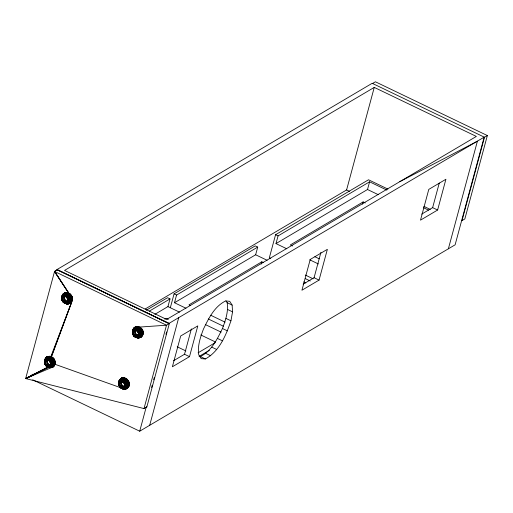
<?xml version="1.0" encoding="UTF-8"?>
<svg xmlns="http://www.w3.org/2000/svg" width="513" height="513" viewBox="0 0 513 513"><rect width="100%" height="100%" fill="white"/><g stroke="black" fill="none" stroke-linecap="round" stroke-linejoin="round"><path stroke-width="0.77" d="M48.562 367.25L46.087 365.891L45.234 363.166C42.181 359.369 48.671 354.041 52.211 357.234C57.142 359.812 55.545 368.725 49.575 367.648C46.542 367.084 43.143 363.89 44.868 360.639M69.576 293.564C63.535 288.652 57.636 301.246 65.619 302.208C67.267 301.772 75.251 300.682 69.826 303.459C67.626 304.164 65.125 303.433 63.291 302.125L62.342 298.117C64.638 289.261 74.988 293.827 71.897 301.49L50.877 356.573C45.792 355.547 43.477 360.626 45.548 364.365C46.933 366.635 49.633 366.051 51.217 364.358M127.602 388.213C125.358 389.765 122.306 388.764 120.234 387.353L119.382 384.628C116.707 381.723 121.209 376.568 124.685 377.908C128.878 379.03 131.2 385.212 127.602 388.213C123.793 390.938 117.233 387.084 118.817 382.294M133.527 334.303L135.535 336.111L136.387 336.195L138.395 335.008C136.054 335.143 134.316 332.142 135.644 330.192L133.816 331.847L132.893 329.744L133.752 328.211L135.541 326.832L135.31 328.057L137.208 329.603L140.293 330.449L142.556 330.199C145.769 336.182 138.209 340.106 134.06 336.118L133.207 333.392C130.103 329.019 137.926 323.799 141.229 328.307C146.083 331.982 141.312 340.388 136.157 337.298M50.537 356.445C53.243 358.683 50.858 365.698 48.998 367.372M68.915 293.551L68.133 299.727L66.549 303.824L64.234 302.971L62.708 301.522L61.592 298.015L62.336 295.77L62.163 296.815M121.876 388.565C117.451 385.648 118.08 376.638 124.781 378.261C127.532 380.037 124.832 387.854 123.037 388.816M132.893 329.744C141.255 320.638 140.748 333.149 137.125 337.817M45.304 362.056L45.721 361.114L47.671 359.966L47.42 362.697L48.658 364.281L47.549 366.25L47.818 367.135L48.773 367.321M48.716 367.494L49.152 365.737M72.436 299.489L68.133 299.727L66.235 303.76L66.357 301.971M136.246 337.349L134.605 336.502L134.464 334.668L136.638 334.508L135.535 336.111L135.791 337.362L136.432 337.439M71.538 295.783C73.449 299.412 70.589 305.472 66.196 303.606M128.481 381.012C129.116 383.583 129.43 387.078 126.775 388.687M136.971 337.599C141.505 339.433 144.134 333.424 142.306 329.769M49.575 367.648C54.077 368.481 55.866 363.057 54.333 359.542M62.509 298.297L62.439 299.117L64.401 297.957L64.875 296.2L62.926 297.354C61.105 299.65 61.996 293.725 63.945 293.321M138.606 327.018C135.291 327.666 132.226 331.161 133.521 334.591L133.707 335.419L136.413 336.804L139.177 337.31L141.081 337.112M124.678 378.094C118.894 377.459 116.111 386.783 122.562 387.43L124.569 386.251C122.229 386.379 120.491 383.378 121.825 381.428L119.869 382.583L119.452 383.525M48.882 367.346L50.28 364.333L51.601 357.292M54.154 366.077L51.627 366.468L48.6 365.916L48.664 367.289M71.358 302.317L68.832 302.702L65.805 302.151L65.613 303.593L65.978 303.555M124.723 386.385L122.748 387.379L122.819 388.751M138.548 335.149L136.573 336.143L136.413 336.804L136.477 337.657L138.234 337.92C141.28 335.9 141.383 330.199 139.683 327.538M48.036 365.936L48.107 367.25L48.459 367.212M65.241 302.176L65.311 303.491L65.869 303.523M122.184 387.405L122.261 388.713L122.71 388.719M136.009 336.162L136.086 337.477L136.644 337.516M68.806 293.526L67.485 300.567L70.037 300.971L72.262 300.535M125.749 378.754L124.435 385.795L123.082 389.014M139.574 327.518L138.26 334.559L136.862 337.573M44.387 361.78L44.682 360.011L46.042 357.753M61.592 298.015L61.887 296.245M118.541 383.243C118.715 380.037 121.979 377.837 125.025 378.036M120.189 379.216L118.83 381.473L118.606 384.263L120.42 387.578L122.331 388.533L121.703 388.463L121.273 387.161M132.367 332.007L132.655 330.237M62.073 296.873L62.246 295.834M119.022 382.102L120.119 379.267M132.848 330.866L134.015 327.98M50.627 356.791C48.184 357.388 45.657 359.299 45.33 361.921L47.286 360.767M69.249 293.372C72.166 296.213 71.006 305.139 66.696 303.561C70.871 305.126 73.789 299.643 71.782 296.213L69.518 296.456L66.44 295.61L64.542 294.071L64.773 292.84L62.984 294.218L62.124 295.757L62.708 297.117L62.535 298.162L64.491 297.008M119.106 382.044L119.279 380.999M124.781 378.261C122.331 378.857 119.805 380.761 119.478 383.391L121.434 382.236M132.931 330.802L133.104 329.756M50.697 356.509L48.241 356.817L46.273 357.869L44.92 359.517L45.503 360.883C42.72 365.84 49.806 369.091 53.455 366.744M62.342 298.117L62.201 300.079L63.291 302.125M119.644 380.043L119.067 380.986L119.657 382.345L119.144 385.301L120.234 387.353M133.476 331.109C132.065 333.553 133.47 336.675 136.073 337.503M44.535 360.492L44.682 360.011M48.267 367.122C46.42 366.571 43.477 363.813 44.907 361.723M44.516 361.043L44.746 363.781L45.663 365.487L47.972 366.91L47.029 366.577M48.004 366.936L45.856 365.692L45.253 363.05M53.102 366.885C50.659 367.404 45.651 366.718 45.452 364.006M44.964 359.273C46.01 357.163 48.966 355.028 50.107 357.529C51.672 358.696 54.154 357.292 54.314 360.075L54.577 359.972C55.577 362.332 55.372 365.788 52.839 367.071M65.568 303.407C62.952 302.965 61.252 299.823 61.72 297.284L61.874 297.065M62.06 299.4L61.951 300.022L63.253 302.035L65.388 303.305L63.836 302.51L63.689 300.676L64.144 302.696L65.472 303.356M63.061 301.926L62.458 299.291M64.08 302.593L62.496 301.118L62.548 300.4M63.894 293.353L66.703 292.513L66.703 293.224L67.665 293.955L70.454 294.315L72.192 297.284M118.689 381.961L118.83 381.473M119.131 384.449C118.426 386.174 120.844 387.879 122.254 388.482M120.01 387.155L119.407 384.513M122.12 388.373L120.196 387.257L120.17 386.539M122.184 388.431C117.24 387.36 118.541 380.338 122.594 378.889C126.454 377.767 123.21 378.177 121.485 379.293C119.991 380.319 118.856 381.948 118.721 383.788C118.657 387.757 123.793 388.828 126.929 388.431C130.937 386.603 129.565 378.908 125.005 379.351C124.422 379.101 123.704 378.793 123.511 378.132C122.831 376.965 119.587 379.19 119.112 380.742M132.643 331.058C131.668 333.469 133.502 336.259 135.701 337.323M133.277 332.283L132.559 330.475M134.117 336.182L135.849 337.022C133.322 336.528 132.117 333.604 132.495 331.27M134.06 336.118L133.438 335.181L133.226 333.277M142.287 330.301C142.127 327.518 139.645 328.923 138.087 327.756C137.118 325.678 135.009 326.826 133.611 328.41M209.381 350.328L199.038 356.445L200.384 356.561C211.478 351.039 217.268 339.138 222.45 328.493C225.521 320.279 228.586 311.577 227.15 302.683L225.932 300.798M230.933 320.817L232.562 311.853L232.132 305.075L229.689 301.298L225.528 300.984C214.434 306.505 208.644 318.406 203.462 329.051C200.391 337.265 197.325 345.967 198.755 354.861L201.199 358.638L205.367 358.953C219.378 351.328 226.053 335.226 230.933 320.817L225.951 318.426M123.306 387.2L122.87 388.912L123.806 389.104C126.095 386.43 126.32 382.018 125.858 378.78M137.131 335.964L137.003 337.753M51.691 367.5L25.65 378.556L54.551 271.454L57.405 269.767L169.348 323.53L146.853 406.899L143.999 408.585L25.65 378.556L47.696 367.212M169.348 323.53L166.494 325.216L54.551 271.454L68.646 293.038L54.551 271.454L57.405 269.767L168.687 323.376M47.799 366.583L47.914 366.853M67.742 292.679L67.831 293.032M154.836 314.347L167.95 306.601L170.021 298.906L167.533 297.713L146.288 310.262M170.342 307.691L174.074 293.846L255.224 245.887L257.718 247.086L255.641 254.775L174.491 302.734L185.988 308.255M143.999 408.585L166.494 325.216L139.51 327.076M32.697 379.812L139.709 431.209L146.282 406.841M151.591 387.495L152.22 385.18M153.676 379.78L154.298 377.465M165.956 334.264L166.584 331.949M174.491 302.734L176.568 295.039L257.718 247.086M139.709 431.209L149.681 425.303L178.729 317.637M173.509 360.774L184.526 354.259L191.375 328.878M189.509 356.65L197.813 325.883L180.685 336.002L172.381 366.769L189.509 356.65L184.526 354.259M261.181 264.086L261.797 261.81L263.24 262.502M387.918 189.092L368.526 179.774L275.571 234.71L269.344 257.782L270.781 258.475M286.767 248.773L275.988 243.598L278.065 235.903L369.591 181.814L386.84 190.099M303.119 284.189L314.078 277.713L320.926 252.325M319.06 280.098L327.365 249.337L310.237 259.456L301.933 290.223L319.06 280.098L314.078 277.713M145.179 308.98L346.589 189.957L374.259 87.396L476.346 136.426L166.642 319.452L64.555 270.422L374.259 87.396M362.511 204.206L363.127 201.923L365.294 202.962M275.988 243.598L367.513 189.509L369.591 181.814M421.673 214.12L432.632 207.637L439.275 183.026M437.615 210.029L445.912 179.261L428.791 189.387L420.487 220.154L437.615 210.029L432.632 207.637M448.375 248.792L477.423 141.126L484.182 137.131L455.121 244.816L149.681 425.303M461.674 220.513L462.001 220.609L484.496 137.24L487.35 135.554L375.407 81.791L372.553 83.478L484.496 137.24M487.35 135.554L464.855 218.923L462.001 220.609M68.133 299.727L67.575 299.611L67.299 298.502L68.691 293.5M122.511 388.373L55.058 364.301L50.665 364.538L50.094 362.268L51.492 357.26M143.037 334.527L138.645 334.765L138.068 332.495L139.465 327.486M129.212 385.763L124.819 386.007L124.242 383.73L125.64 378.729M62.708 297.117L63.259 296.155C61.31 293.878 65.908 292.468 67.613 292.66L64.503 293.147L62.843 294.424M45.503 360.883L46.055 359.914L45.548 358.401L46.741 357.086M119.657 382.345L120.209 381.377C118.253 379.101 122.857 377.696 124.563 377.889C119.221 377.6 126.057 381.999 128.141 380.434M67.299 298.502L66.94 297.841L68.588 293.468M51.383 357.228L49.735 361.607L50.094 362.268M138.068 332.495L137.715 331.834L139.356 327.454M124.242 383.73L123.889 383.07L125.531 378.697M136.753 337.548L136.086 337.477M122.928 388.783L122.562 388.822M51.441 356.804L71.897 301.49L51.377 356.772M66.94 297.841L66.555 297.418L68.479 293.43M55.212 362.152L51.165 362.37L50.127 362.133L49.351 361.184L51.274 357.195M137.715 331.834L137.324 331.411L139.254 327.422M123.889 383.07L123.498 382.647L125.428 378.658M45.041 359.594L45.965 357.798M61.752 296.995C62.477 294.424 65.125 292.788 67.722 292.814M62.041 296.027L62.413 295.065M44.548 360.754C45.272 358.189 47.921 356.554 50.518 356.573M132.527 330.981C133.245 328.416 135.894 326.781 138.491 326.8M132.809 330.019L133.47 328.801M118.984 381.255L119.356 380.293M132.514 330.725L133.944 328.025M61.72 297.284L61.977 299.592M65.702 292.57C65.048 294.937 69.402 295.796 71.198 295.206M48.498 356.33C47.844 358.702 52.198 359.555 53.993 358.972M132.938 329.5L133.181 329.057M133.989 335.297L134.021 336.021L135.81 336.97M66.555 297.418L66.292 296.79L68.376 293.391M49.351 361.184L49.088 360.549L51.172 357.151M123.498 382.647L123.235 382.018L125.326 378.62M66.889 297.72L67.177 297.117L69.941 297.623L72.134 297.316M49.684 361.485L49.973 360.876L52.736 361.389L54.987 361.049M137.657 331.712L137.952 331.109L140.716 331.616L142.967 331.276M123.832 382.948L124.127 382.345L126.891 382.852L129.141 382.512M48.979 360.812L48.671 360.363L51.076 357.106M137.324 331.411L136.529 330.834L139.049 327.332M123.126 382.275L122.819 381.826L125.223 378.575M47.869 366.795L46.946 366.462L46.702 365.487L47.933 363.589L45.728 365.192L45.548 364.076M135.907 333.816L133.707 335.419L132.489 333.277L132.591 331.257L134.31 328.538L136.259 327.339L138.504 326.852L136.323 327.493L134.412 328.775L132.713 331.539L132.604 333.54L135.111 336.913M135.259 330.994L133.303 332.148L135.791 328.666L138.657 327.076M62.926 297.354L64.882 296.572L68.101 293.25M45.721 361.114L47.677 360.338L50.896 357.01M141.966 329.199C139.882 330.763 133.047 326.364 138.388 326.653C136.503 326.339 131.758 328.198 134.284 330.404L133.701 331.34L134.925 330.616M47.209 360.286L49.107 358.055L50.819 356.958M133.848 331.212L138.792 327.185M69.428 303.581C72.314 302.529 66.594 303.946 65.645 302.817L65.619 302.208L67.626 301.022L63.907 301.721L65.132 299.823L64.401 297.957M121.427 388.341L120.856 386.949L122.081 385.051L120.087 386.231L120.183 386.885M64.882 296.572L68.184 293.301M135.188 330.513L136.073 330.596L138.959 327.288M119.869 382.583L120.76 381.903L122.248 381.832L125.134 378.523M64.407 296.52L66.312 294.295L68.024 293.199M121.357 381.749L123.255 379.524L124.967 378.421M62.124 295.757L64.401 293.494L67.902 292.743M62.612 294.872L63.246 293.987M124.832 378.312L121.966 379.902L120.023 382.448L120.209 381.377L120.76 381.903L122.19 380.101L124.896 378.37M132.957 333.206C132.123 334.438 133.957 335.694 134.778 336.368M119.785 379.652L121.716 378.068L121.401 379.094L122.735 380.486L126.076 381.64L128.731 381.435L129.084 382.544M72.416 298.393L68.37 298.604L67.575 299.611L68.114 299.303M143.185 332.379L139.145 332.597L138.343 333.597L138.792 334.239L138.26 334.559L138.645 334.765L138.189 334.675M129.359 383.621L125.319 383.833L124.524 384.833L124.967 385.481L124.435 385.795L124.819 386.007L124.364 385.911M139.151 327.377L136.933 331.013L137.952 331.109M66.273 302.292L67.088 301.381M49.068 366.058C50.312 364.531 52.954 366.506 54.692 365.256M136.413 336.804L136.387 336.195L137.048 336.284L137.862 335.367M122.588 388.04L122.562 387.43L123.223 387.52L124.037 386.61M66.414 303.638C70.134 303.478 69.691 296.476 69.127 293.577M68.28 293.346L65.876 296.597L66.183 297.046M120.844 378.581L121.716 378.068M47.933 363.589L46.298 365.128L47.029 366.731L48.299 367.359M137.215 335.932C138.722 335.194 140.979 336.547 142.672 335.483M123.389 387.174C124.896 386.436 127.153 387.783 128.846 386.719M50.986 357.061L47.677 360.338M45.497 358.574L44.836 359.793L44.721 361.909M66.35 303.831L66.857 303.876C69.197 301.176 69.229 296.995 69.024 293.564M48.934 367.545L49.652 367.641C51.948 364.967 52.172 360.556 51.71 357.311M138.869 327.236L135.656 330.564L137.497 330.949M125.044 378.479L121.831 381.8L124.127 382.345M139.754 337.682C142.999 335.496 142.357 330.545 140.453 327.64L141.806 329.256M123.678 386.161L121.709 387.347L121.966 388.597L122.607 388.674M63.907 301.721L65.863 300.522L66.728 300.932L64.766 302.125L65.298 303.516M46.702 365.487L48.658 364.281L50.421 364.781L48.414 365.968L48.44 366.577M135.252 337.099L134.682 335.714L136.638 334.508M122.248 388.745L120.779 387.738L120.446 386.597L120.638 385.904L120.856 386.949L122.812 385.744M47.562 365.884L49.524 364.698M135.535 336.111L137.503 334.925M125.461 389.078L127.256 388.347M46.523 357.285L47.965 356.49M134.496 327.512L135.939 326.717M64.625 298.932L62.65 300.099L63.548 302.324L65.305 303.254M65.645 302.817L63.24 301.657L63.137 301.003L65.132 299.823L65.863 300.522M66.446 301.945L67.774 301.157M46.382 360.543L47.671 359.78M47.196 361.716L45.234 362.877L45.138 361.883M45.452 363.864L47.42 362.697M31.8 374.958L33.178 374.144M149.328 311.135L170.021 298.906M134.355 330.77L135.644 330.006M135.175 331.943L133.207 333.104L133.111 332.11M133.425 334.091L135.4 332.924M164.801 319.131L166.174 318.316L168.335 319.355M261.797 261.81L189.008 304.825L190.451 305.517M363.127 201.923L290.339 244.938L292.506 245.977M477.423 141.126L168.873 323.466L57.366 269.909M121.818 381.242L120.529 382.005L121.908 381.306M121.35 383.185L119.382 384.346L119.285 383.346M119.6 385.327L121.575 384.16M198.114 352.784L215.28 342.639M46.689 357.119C47.728 355.701 46.888 359.126 48.902 359.203C50.543 360.036 52.493 360.53 54.314 360.075M140.6 337.451L141.428 336.97M138.882 333.29L138.343 333.597L141.024 333.905L143.21 333.482M125.057 384.532L124.524 384.833L127.198 385.141L129.385 384.718M399.807 181.66L476.301 141.787M120.76 381.903L122.017 381.255M49.319 367.411L48.889 367.09L25.65 378.556L48.511 366.904M55.231 363.255L53.051 363.679L50.37 363.371M48.889 367.09L25.65 378.556L48.594 366.949M142.127 336.304L140.081 336.701L137.048 336.284M128.301 387.546L126.256 387.937L123.223 387.52M25.65 378.556L48.658 366.981M49.107 367.391L49.96 367.674C52.685 365.301 52.672 360.492 51.819 357.33M65.17 292.724C61.4 293.725 65.17 296.899 67.177 297.117M121.555 378.222L122.113 377.953M67.953 293.141L65.247 294.872L63.811 296.681L63.259 296.155L63.073 297.219L65.016 294.674L67.889 293.09M50.749 356.907L48.042 358.638L46.606 360.44L46.055 359.914L45.869 360.985L47.812 358.44L50.684 356.849M138.722 327.134L136.875 328.128L134.586 330.667L134.284 330.404M65.767 303.491L64.741 303.247L64.324 301.933M136.535 337.477L135.515 337.233L135.099 335.925M49.498 356.279C43.913 356.541 46.895 360.248 49.973 360.876M66.773 303.888L68.896 303.734M50.697 367.552C54.859 367.827 55.667 360.12 52.48 357.414C54.673 360.338 55.096 367.334 50.338 367.641M67.543 303.876L66.985 303.645C72.397 304.863 72.82 296.386 69.678 293.654C72.269 296.661 71.955 305.062 66.523 303.645M138.318 337.868C143.223 337.926 143.191 331.045 140.953 328.07M67.793 292.974C62.637 293.064 59.226 301.618 65.234 303.202M138.561 326.967C133.406 327.057 129.994 335.611 136.009 337.188M50.588 356.74C46.099 356.945 42.207 363.826 46.946 366.462M65.523 292.782L66.703 292.513M50.55 356.682C46.856 356.836 43.034 361.19 45.234 364.717M48.318 356.548L49.825 356.33M66.619 292.622L67.03 292.564M137.798 326.557C134.496 325.96 133.008 329.275 136.253 330.385M123.973 377.792C120.67 377.196 119.183 380.518 122.427 381.627M140.344 327.557L140.004 327.576M137.753 337.631L137.292 337.637M51.928 357.343C54.384 359.44 54.673 367.282 50.165 367.661M126.519 378.793L125.967 378.793M123.934 388.873L123.364 388.867M50.53 356.625C46.959 356.33 42.329 361.421 45.548 364.365M123.466 388.873C128.93 390.611 130.11 381.743 126.628 378.883C128.532 381.787 129.173 386.731 125.929 388.918L123.723 389.117M137.33 326.794L138.677 326.736M124.851 377.972L123.511 378.036M125.845 388.963L124.845 389.021C127.359 386.398 127.275 382.07 126.179 378.812M136.336 337.394L135.515 337.233M48.363 367.167L47.536 367.007L47.119 365.698M122.511 388.63L121.69 388.476L122.447 388.822M49.376 356.471L50.409 356.426L49.415 356.381M136.644 330.59L136.073 330.596L136.529 330.834M48.671 360.363L48.1 360.37L48.555 360.607M122.819 381.826L122.248 381.832L122.703 382.07M138.138 337.887C142.685 337.31 142.223 330.237 140.023 327.365M124.313 389.123C128.859 388.546 128.397 381.473 126.198 378.6M66.581 292.711L68.082 292.808M120.856 386.949L122.229 387.014M49.973 367.667C54.122 366.833 53.628 360.376 52.134 357.349M49.21 367.398L50.255 367.693C53.39 365.57 53.076 360.594 52.031 357.349M67.902 303.792L68.518 303.856M138.67 337.778L139.286 337.843M138.491 326.749L138.85 326.8M66.857 303.876L66.139 303.786M49.145 367.59L49.652 367.641M123.806 389.104L123.146 388.835M48.1 367.019L46.805 366.583L45.933 364.769M68.37 298.604L67.19 298.329M67.421 300.682L67.87 300.778M139.145 332.597L137.959 332.315M50.216 364.448L50.665 364.538L50.28 364.333M125.319 383.833L124.133 383.551M49.03 367.526L48.408 367.353M146.391 406.783L146.853 406.899M65.92 303.683L65.311 303.491M122.068 388.315L120.42 387.578M121.947 388.046L122.126 388.059M122.261 388.713L122.652 388.892M65.177 303.145L63.349 302.189M137.631 337.612L137.292 337.483M123.255 388.642L123.806 388.848M135.791 336.913L133.957 335.868L133.213 334.733M57.27 269.966L56.725 269.716L372.137 83.318L372.848 83.651M66.619 303.645L67.46 303.933C70.595 301.811 70.281 296.835 69.236 293.583M137.394 337.637C141.992 338.317 141.755 330.43 140.107 327.576M123.569 388.873C128.167 389.553 127.929 381.666 126.281 378.812M423.828 206.335L430.298 209.445M423.494 207.707L428.528 210.118M367.513 189.509L378.293 194.684M346.589 189.957L349.462 191.336M275.571 234.71L278.065 235.903M314.879 256.724L319.208 258.802M309.769 259.822L318.393 263.964M305.261 275.032L313.161 278.828M255.641 254.775L267.138 260.296M305.235 278.591L310.262 281.009M303.651 281.913L305.819 282.952M227.15 302.683L232.132 305.075M227.586 309.461L232.562 311.853M174.074 293.846L176.568 295.039M210.657 315.219L225.092 322.151M208.272 318.958L223.367 326.204M222.45 328.493L227.432 330.885M167.95 306.601L179.447 312.122M205.322 324.549L221.135 332.142M217.506 338.445L222.482 340.837M200.814 334.957L215.248 341.889M211.709 347.096L216.685 349.481M205.764 353.386L210.74 355.778M200.384 356.561L205.367 358.953M177.235 346.801L185.898 350.956M65.305 296.604L65.76 296.841L65.478 296.399M135.374 337.124L134.316 336.31L133.912 334.995M63.471 302.349L64.234 302.811M120.292 387.418L121.094 387.931M46.875 366.353L45.946 365.487M137.189 337.625L137.933 337.9C140.69 335.496 140.524 330.923 139.902 327.57M120.978 387.713L119.446 386.347L118.593 384.019M62.753 300.605L63.137 301.003M63.24 301.657C59.476 298.752 63.74 292.82 67.754 292.917C64.798 292.897 61.855 295.251 61.656 298.284L62.483 299.438M119.702 385.827L120.087 386.231M133.521 334.591L132.418 332.783M137.08 337.618L137.631 337.868C139.972 335.169 139.998 330.988 139.792 327.557M66.305 303.625L66.568 303.863C71.307 303.997 70.941 296.61 69.332 293.59M123.255 388.854L124.108 389.143C126.865 386.731 126.698 382.159 126.076 378.806M71.031 295.27L70.178 294.077M127.981 380.499L127.128 379.306M53.827 359.029L52.974 357.843M52.05 357.138L52.717 358.183M119.388 385.968L120.087 386.808M140.87 328.391L140.19 327.461M70.101 294.404L69.415 293.468M127.044 379.626L126.365 378.697M54.551 271.454L68.806 293.122M62.445 300.74L61.65 298.797M45.24 364.506L44.445 362.556M119.702 385.545L119.946 386.02M62.753 300.317L63.003 300.791M133.245 334.553L132.399 331.501M118.926 384.821L118.574 382.743M44.772 363.358L44.419 361.274M134.464 334.668L134.682 335.714M142.556 330.199L142.614 331.411M54.577 359.972L54.641 361.184"/></g></svg>
